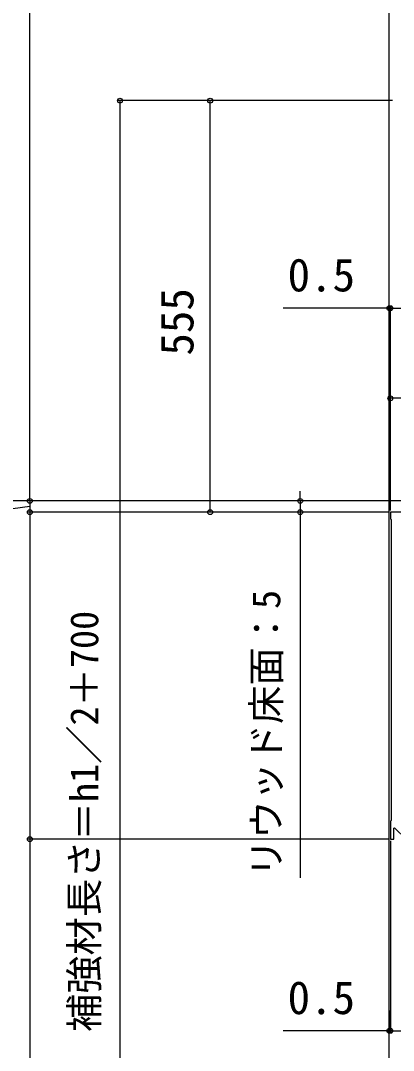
# Model space of a CAD drawing. Units: millimetres, scale not verified. Extents: x -875 to 875, y -1304 to 1297.
# Drawn here: x -620.1 to -454.7, y 290.8 to 747.5 of the extents above; entities that cross this region are included whole.
import ezdxf
from ezdxf.enums import TextEntityAlignment as Align

# ---------------------------------------------------------------- set-up
doc = ezdxf.new("R2010")
doc.units = ezdxf.units.MM
doc.header["$LTSCALE"] = 8
for name, color, linetype in [('0-2_YKK_11', 7, 'Continuous'), ('0-4_YKK_12', 2, 'Continuous'), ('0-6_YKK_D', 6, 'Continuous')]:
    doc.layers.add(name, color=color, linetype=linetype)
doc.styles.add('ＭＳ ゴシック', font='')
doc.styles.get('ＭＳ ゴシック').set_extended_font_data('MS Gothic')

msp = doc.modelspace()

# ---------------------------------------------------------------- linework, layer by layer
at = {"layer": '0-2_YKK_11'}
for points in [[(-384, 529.5), (-417.542, 529.5), (-417.725, 529.38), (-418.275, 529.38), (-418.458, 529.5), (-438.542, 529.5), (-438.725, 529.38), (-439.275, 529.38), (-439.458, 529.5), (-447.542, 529.5), (-447.725, 529.38), (-448.275, 529.38), (-448.458, 529.5), (-456, 529.5), (-456, 526.5), (-455.7, 526.2)], [(-455.7, 526.2), (-455.7, 392.8), (-456, 392.5), (-456, 384.5), (-454.5, 384.5), (-454.5, 389.4), (-454.132, 389.554), (-449, 384.5), (-423.5, 384.5), (-423.5, 385.5)]]:
    msp.add_lwpolyline(points, dxfattribs=at)
at = {"layer": '0-4_YKK_12'}
msp.add_lwpolyline([(-456.5, 152), (-456.5, 897.5), (-456.5, 899.5), (-381.5, 899.5)], dxfattribs=at)
at = {"layer": '0-6_YKK_D'}
for p, q in [((-616, 534.5), (-616, 894.497)), ((-455, 712), (-577, 712)), ((-576, 712), (-576, 152)), ((-455, 712), (-537, 712)), ((-536, 529.5), (-536, 712)), ((-456.5, 620), (-503.6, 620)), ((-456.5, 595.5), (-456.5, 621)), ((-456, 620), (-456.5, 620)), ((-456, 530.2), (-456, 621)), ((-456, 530.2), (-456, 621)), ((-456, 620), (-383, 620)), ((-456, 620), (-451.7, 620)), ((-456, 530.2), (-456, 581)), ((-388, 580), (-456, 580)), ((451, 534.5), (-778.268, 534.5)), ((-577.5, 534.5), (-617, 534.5)), ((-616, 534.5), (-616, 538.8)), ((-616, 534.5), (-616, 529.5)), ((-616, 534.5), (-616, 529.5)), ((-487.5, 534.5), (-497, 534.5)), ((-496, 534.5), (-496, 538.8)), ((-496, 534.5), (-496, 529.5)), ((-456.7, 529.5), (-617, 529.5)), ((-456.7, 529.5), (-617, 529.5)), ((-616, 529.5), (-616, 384.5)), ((-616, 529.5), (-616, 525.2)), ((-456.7, 529.5), (-537, 529.5)), ((-456.7, 529.5), (-497, 529.5)), ((-496, 529.5), (-496, 367.406)), ((-456.7, 384.5), (-617, 384.5)), ((-456.7, 384.5), (-617, 384.5)), ((-616, 384.5), (-616, 152)), ((-456, 383.8), (-456, 298.5)), ((-456, 383.8), (-456, 298.5)), ((-456.5, 308.5), (-456.5, 298.5)), ((-456.5, 299.5), (-503.6, 299.5)), ((-456, 299.5), (-456.5, 299.5)), ((-456, 299.5), (-451.7, 299.5)), ((-456, 299.5), (-388, 299.5))]:
    msp.add_line(p, q, dxfattribs=at)
msp.add_lwpolyline([(-616, 532), (-656, 526.617), (-656, 509.026)], dxfattribs=at)
for centre in [(-576, 712), (-536, 712), (-456.5, 620), (-456, 620), (-456, 620), (-456, 580), (-616, 534.5), (-616, 534.5), (-496, 534.5), (-616, 529.5), (-616, 529.5), (-536, 529.5), (-496, 529.5), (-616, 384.5), (-616, 384.5), (-456.5, 299.5), (-456, 299.5), (-456, 299.5)]:
    msp.add_circle(centre, 1.075, dxfattribs=at)

# ---------------------------------------------------------------- texts
at = {"layer": '0-6_YKK_D', "style": 'ＭＳ ゴシック'}
for p in [(-501.623, 623), (-501.623, 302.5)]:
    msp.add_text('0.5', height=14.66, dxfattribs=at).set_placement(p, align=Align.BOTTOM_LEFT)
for s, height, p in [('555', 14.66, (-539, 598.932)), ('リウッド床面：5', 12.46, (-501.125, 367.605)), ('補強材長さ＝h1／2＋700', 12.46, (-581.898, 298.946))]:
    msp.add_text(s, height=height, rotation=90, dxfattribs=at).set_placement(p, align=Align.BOTTOM_LEFT)

doc.saveas('drawing.dxf')
